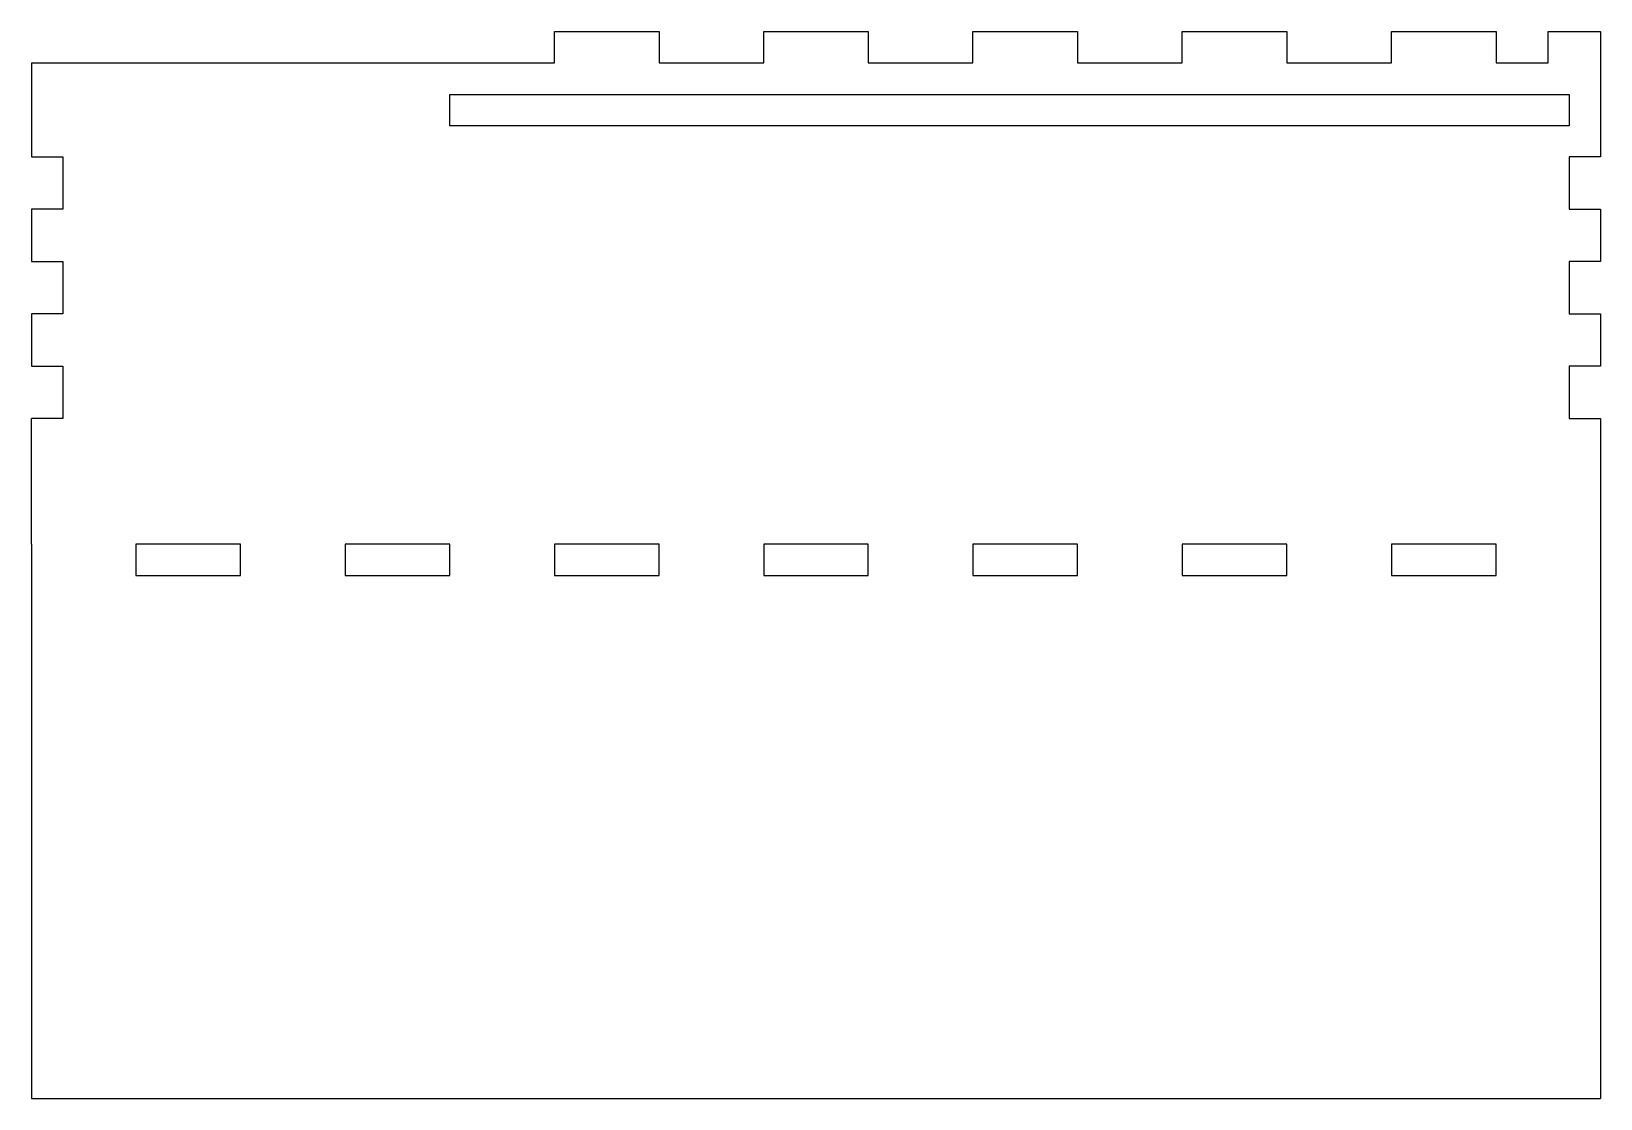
# Model space of a CAD drawing. Header units: millimetres. Extents: x -24 to 126, y 1 to 103.
import ezdxf

# ---------------------------------------------------------------- set-up
doc = ezdxf.new("R2010")
doc.units = ezdxf.units.MM
doc.layers.get('0').update_dxf_attribs({"lineweight": 25, "true_color": 0xffffff})

msp = doc.modelspace()

# ---------------------------------------------------------------- linework, layer by layer
for p, q in [((26.0048, 100.03776), (26.0048, 103.03776)), ((26.0048, 103.03776), (36.0048, 103.03776)), ((36.0048, 103.03776), (36.0048, 100.03776)), ((46.0048, 100.03776), (46.0048, 103.03776)), ((46.0048, 103.03776), (56.0048, 103.03776)), ((56.0048, 103.03776), (56.0048, 100.03776)), ((66.0048, 100.03776), (66.0048, 103.03776)), ((66.0048, 103.03776), (76.0048, 103.03776)), ((76.0048, 103.03776), (76.0048, 100.03776)), ((86.0048, 100.03776), (86.0048, 103.03776)), ((86.0048, 103.03776), (96.0048, 103.03776)), ((96.0048, 103.03776), (96.0048, 100.03776)), ((106.0048, 100.03776), (106.0048, 103.03776)), ((106.0048, 103.03776), (116.0048, 103.03776)), ((116.0048, 103.03776), (116.0048, 100.03776)), ((121.0048, 100.03776), (121.0048, 103.03776)), ((121.0048, 103.03776), (126.0048, 103.03776)), ((126.0048, 103.03776), (126.0048, 100.03776)), ((-23.9952, 100.03776), (26.0048, 100.03776)), ((-23.9952, 100.03776), (-23.9952, 91.03776)), ((36.0048, 100.03776), (46.0048, 100.03776)), ((56.0048, 100.03776), (66.0048, 100.03776)), ((76.0048, 100.03776), (86.0048, 100.03776)), ((96.0048, 100.03776), (106.0048, 100.03776)), ((116.0048, 100.03776), (121.0048, 100.03776)), ((126.0048, 100.03776), (126.0048, 91.03776)), ((16, 97), (123, 97)), ((16, 94), (16, 97)), ((123, 97), (123, 94)), ((123, 94), (16, 94)), ((-23.9952, 91.03776), (-20.9952, 91.03776)), ((-20.9952, 91.03776), (-20.9952, 86.03776)), ((126.0048, 91.03776), (123.0048, 91.03776)), ((123.0048, 91.03776), (123.0048, 86.03776)), ((-20.9952, 86.03776), (-23.9952, 86.03776)), ((-23.9952, 86.03776), (-23.9952, 81.03776)), ((123.0048, 86.03776), (126.0048, 86.03776)), ((126.0048, 86.03776), (126.0048, 81.03776)), ((-23.9952, 81.03776), (-20.9952, 81.03776)), ((-20.9952, 81.03776), (-20.9952, 76.03776)), ((126.0048, 81.03776), (123.0048, 81.03776)), ((123.0048, 81.03776), (123.0048, 76.03776)), ((-20.9952, 76.03776), (-23.9952, 76.03776)), ((-23.9952, 76.03776), (-23.9952, 71.03776)), ((123.0048, 76.03776), (126.0048, 76.03776)), ((126.0048, 76.03776), (126.0048, 71.03776)), ((-23.9952, 71.03776), (-20.9952, 71.03776)), ((-20.9952, 71.03776), (-20.9952, 66.03776)), ((126.0048, 71.03776), (123.0048, 71.03776)), ((123.0048, 71.03776), (123.0048, 66.03776)), ((-20.9952, 66.03776), (-23.9952, 66.03776)), ((-23.9952, 54.03776), (-23.9952, 66.03776)), ((123.0048, 66.03776), (126.0048, 66.03776)), ((126.0048, 66.03776), (126.0048, 54.03776)), ((-23.9952, 54.03776), (-23.9952, 1.03776)), ((-13.9952, 54.03776), (-13.9952, 51.03776)), ((-3.9952, 54.03776), (-13.9952, 54.03776)), ((-3.9952, 51.03776), (-3.9952, 54.03776)), ((6.0048, 54.03776), (6.0048, 51.03776)), ((16.0048, 54.03776), (6.0048, 54.03776)), ((16.0048, 51.03776), (16.0048, 54.03776)), ((26.0048, 54.03776), (26.0048, 51.03776)), ((36.0048, 54.03776), (26.0048, 54.03776)), ((36.0048, 51.03776), (36.0048, 54.03776)), ((46.0048, 54.03776), (46.0048, 51.03776)), ((56.0048, 54.03776), (46.0048, 54.03776)), ((56.0048, 51.03776), (56.0048, 54.03776)), ((76.0048, 54.03776), (66.0048, 54.03776)), ((66.0048, 54.03776), (66.0048, 51.03776)), ((76.0048, 51.03776), (76.0048, 54.03776)), ((96.0048, 54.03776), (86.0048, 54.03776)), ((86.0048, 54.03776), (86.0048, 51.03776)), ((96.0048, 51.03776), (96.0048, 54.03776)), ((116.0048, 54.03776), (106.0048, 54.03776)), ((106.0048, 54.03776), (106.0048, 51.03776)), ((116.0048, 51.03776), (116.0048, 54.03776)), ((126.0048, 54.03776), (126.0048, 1.03776)), ((-13.9952, 51.03776), (-3.9952, 51.03776)), ((6.0048, 51.03776), (16.0048, 51.03776)), ((26.0048, 51.03776), (36.0048, 51.03776)), ((46.0048, 51.03776), (56.0048, 51.03776)), ((66.0048, 51.03776), (76.0048, 51.03776)), ((86.0048, 51.03776), (96.0048, 51.03776)), ((106.0048, 51.03776), (116.0048, 51.03776)), ((-23.9952, 1.03776), (126.0048, 1.03776))]:
    msp.add_line(p, q)

doc.saveas('drawing.dxf')
